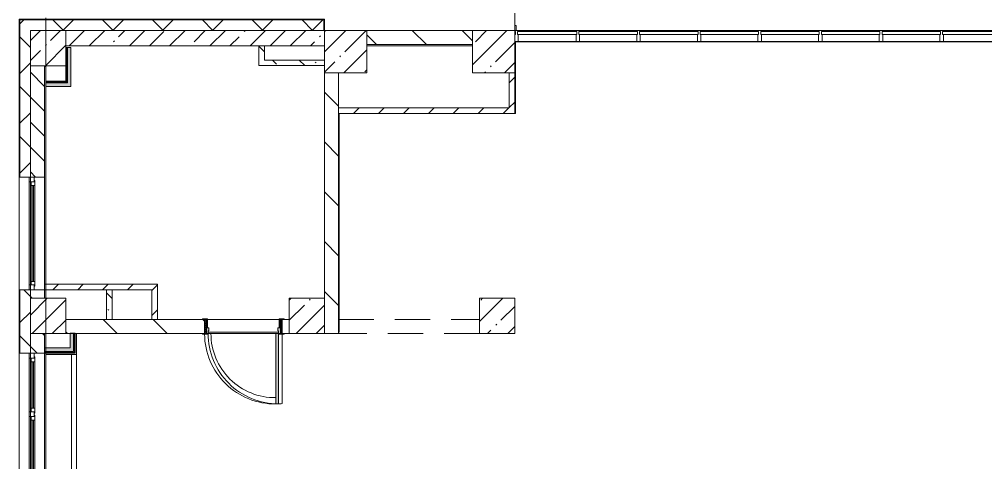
# Model space of a CAD drawing. Header units: millimetres. Extents: x 34897 to 231692, y -8553 to 29000.
# Drawn here: x 104414 to 118122, y 9067 to 15358 of the extents above; entities that cross this region are included whole.
import ezdxf

# ---------------------------------------------------------------- set-up
doc = ezdxf.new("R2010")
doc.units = ezdxf.units.MM
doc.linetypes.add('200_ШТРИХ__ш1_п0_6_', pattern=[800, 500, -300])
for name, color, linetype, lineweight in [('A-DETL-MBND-1', 7, '200_ШТРИХ__ш1_п0_6_', 9), ('A-GLAZ-2', 7, 'Continuous', 5), ('A-GLAZ-CURT-2', 7, 'Continuous', 5), ('A-GLAZ-CWMG-2', 7, 'Continuous', 5), ('A-WALL', 7, 'Continuous', 9), ('A-WALL-3', 7, 'Continuous', 5), ('I-WALL-4', 7, 'Continuous', 5), ('S-COLS-3', 7, 'Continuous', 5), ('Оси', 7, 'Continuous', 9)]:
    doc.layers.add(name, color=color, linetype=linetype, lineweight=lineweight)
for name, color, linetype, lineweight, true_color in [('A-DOOR-1', 7, 'Continuous', 5, 0xaaaaaa), ('A-DOOR-2', 7, 'Continuous', 5, 0xe2e2e2), ('A-DOOR-FRAM-1', 7, 'Continuous', 5, 0xe2e2e2), ('A-DOOR-FRAM-2', 7, 'Continuous', 5, 0xaaaaaa), ('A-FLOR-1', 7, 'Continuous', 5, 0xaaaaaa), ('I-WALL-3', 7, 'Continuous', 9, 0xe7e7e7), ('I-WALL-6', 7, 'Continuous', 5, 0x787878)]:
    doc.layers.add(name, color=color, linetype=linetype, lineweight=lineweight, true_color=true_color)
pattern_1 = [(45, (104681.5, 0), (-285.123, 285.123), []), (45, (104966.64, 0), (-285.123, 285.123), [504.031, -100.806, 16.764, -84.042])]
pattern_2 = [(135, (104681.5, 0), (-353.553, -353.553), [])]
pattern_3 = [(45, (104681.5, 0), (-353.553, 353.553), []), (135, (104681.5, 0), (-353.553, -353.553), [])]
pattern_4 = [(45, (104681.52, 0), (-176.7767, 176.7767), [])]
pattern_5 = [(135, (104681.5, 0), (-377.17, -377.17), [533.4, -88.9, 17.78, -88.9]), (135, (104681.5, 376.94), (-377.17, -377.17), []), (50, (104681.5, 0), (637.645, -55.787), [66.675, -733.425]), (355, (104681.5, 0), (-123.35, 668.7), [53.34, -586.74]), (100.451, (104734.65, -4.65), (514.3, 612.908), [56.665, -623.315]), (46.184, (104681.5, 177.8), (948.776, -147.15), [100.01, -1100.137]), (96.636, (104760.6, 165.5), (830.91, 865.997), [85, -934.973]), (351.184, (104681.5, 177.8), (830.92, 865.99), [80.01, -880.11]), (21, (104770.4, 133.35), (530.65, -357.928), [66.675, -733.425]), (326, (104770.4, 133.35), (216.308, 644.658), [53.34, -586.74]), (71.451, (104814.64, 103.5), (746.96, 286.724), [56.665, -623.315]), (37.5, (104681.52, 0), (10.8105, 295.9426), [16.764, -562.864, 16.764, -578.866, -588.962]), (37.5, (104681.52, 0), (10.8105, 295.9426), [-1175.258, 16.764, -572.198]), (7.5, (104681.52, 0), (233.869, 350.632), [16.764, -322.834, 16.764, -549.529, -224.472]), (7.5, (104681.52, 0), (233.869, 350.632), [-905.891, 16.764, -207.708]), (327.5, (104483.27, 0), (474.568, -20.0513), [16.764, -205.486, 16.764, -676.656, -920.115]), (327.5, (104483.27, 0), (474.568, -20.0513), [-915.67, 16.764, -903.351]), (317.5, (104394.37, 0), (518.452, 88.993), [16.764, -272.161, 16.764, -443.738, -653.415]), (317.5, (104394.37, 0), (518.452, 88.993), [-749.427, 16.764, -636.65])]
pattern_6 = [(45, (104681.5, 0), (-530.33, 530.33), []), (135, (104681.5, 0), (-530.33, -530.33), [])]

# ---------------------------------------------------------------- blocks, each defined once
blk = doc.blocks.new('BSC_Колонна _Прямоугольная - 500х500-V92-2_10_2_птичка')
at = {"layer": 'S-COLS-3'}
h = blk.add_hatch(dxfattribs=at)
h.set_pattern_fill('FP_130', color=256, style=0, pattern_type=2)
h.set_pattern_definition([(45, (-140, -14950), (-285.123, 285.123), []), (45, (145.12, -14950), (-285.123, 285.123), [504.031, -100.806, 16.764, -84.042])])
h.paths.add_polyline_path([(-250, -250), (250, -250), (250, 250), (-250, 250)])
for p, q in [((250, 250), (-250, 250)), ((-250, 250), (-250, -250)), ((250, -250), (250, 250)), ((-250, -250), (250, -250))]:
    blk.add_line(p, q, dxfattribs=at)
blk = doc.blocks.new('110_Дверь_СКБ_1Ст_Внутренняя1 - Д-4к_п__1100x2100h_Артистические EI30-33310874-2_10_2_птичка')
at = {"layer": 'A-DOOR-1'}
h = blk.add_hatch(dxfattribs=at)
h.set_pattern_fill('FP_108', color=256, style=0, pattern_type=2)
h.set_pattern_definition([(135, (1751.41, 164.685), (-14.14214, -14.14214), []), (225, (1751.41, 164.685), (14.14214, -14.14214), [])])
h.paths.add_polyline_path([(537.5, 100), (537.5, -100), (562.5, -100), (562.5, 100)])
at = {"layer": 'A-DOOR-2'}
h = blk.add_hatch(color=256, dxfattribs=at)
h.paths.add_polyline_path([(512.5, 100), (512.5, 60), (502.5, 60), (502.5, 20), (537.5, 20), (537.5, 100)])
h.paths.add_polyline_path([(-487.5, 100), (-512.5, 100), (-512.5, 20), (-477.5, 20), (-477.5, 60), (-487.5, 60)])
at = {"layer": 'A-DOOR-FRAM-1'}
for points in [[(-447.5, 1100), (-487.5, 1100), (-487.5, 100), (-447.5, 100), (-447.5, 935.9)], [(-567.5, 108), (-567.5, 100), (-497.5, 100), (-497.5, 108)], [(-497.5, 20), (-512.5, 20), (-512.5, -100), (-497.5, -100)], [(592.5, 108), (522.5, 108), (522.5, 100), (592.5, 100)], [(537.5, 20), (522.5, 20), (522.5, -100), (537.5, -100)], [(-567.5, -100), (-567.5, -108), (-497.5, -108), (-497.5, -100)], [(522.5, -100), (522.5, -108), (592.5, -108), (592.5, -100)]]:
    blk.add_hatch(color=256, dxfattribs=at).paths.add_polyline_path(points)
at = {"layer": 'A-DOOR-FRAM-2'}
h = blk.add_hatch(dxfattribs=at)
h.set_pattern_fill('FP_109', color=256, style=0, pattern_type=2)
h.set_pattern_definition([(45, (-371.384, 164.685), (-14.1421, 14.1421), []), (135, (-371.384, 164.685), (-14.1421, -14.1421), [])])
h.paths.add_polyline_path([(-512.5, 100), (-537.5, 100), (-537.5, -100), (-512.5, -100)])
at = {"layer": 'A-DOOR-1'}
for p, q in [((-487.5, 1100), (-487.5, 100)), ((-447.5, 1100), (-487.5, 1100)), ((-447.5, 100), (-447.5, 1100)), ((-487.5, 100), (-447.5, 100))]:
    blk.add_line(p, q, dxfattribs=at)
blk.add_arc((-487.5, 100), 1000, 360, 90, dxfattribs=at)
at = {"layer": 'A-DOOR-FRAM-2'}
for p, q in [((-497.5, 108), (-567.5, 108)), ((-567.5, 108), (-567.5, 100)), ((-567.5, 100), (-497.5, 100)), ((-512.5, 100), (-537.5, 100)), ((-537.5, 100), (-537.5, -100)), ((-487.5, 100), (-512.5, 100)), ((-512.5, 100), (-512.5, 20)), ((-512.5, -100), (-512.5, 100)), ((-497.5, 100), (-512.5, 100)), ((-512.5, 100), (-512.5, 99)), ((-512.5, 99), (-497.5, 99)), ((-512.5, 20), (-477.5, 20)), ((-497.5, 20), (-512.5, 20)), ((-512.5, 20), (-512.5, -100)), ((-497.5, 100), (-497.5, 108)), ((-497.5, 99), (-497.5, 100)), ((-497.5, -100), (-497.5, 20)), ((-487.5, 60), (-487.5, 100)), ((-477.5, 60), (-487.5, 60)), ((-477.5, 20), (-477.5, 60)), ((512.5, 60), (502.5, 60)), ((502.5, 60), (502.5, 20)), ((502.5, 20), (537.5, 20)), ((512.5, 100), (512.5, 60)), ((537.5, 100), (512.5, 100)), ((592.5, 108), (522.5, 108)), ((522.5, 108), (522.5, 100)), ((537.5, 100), (522.5, 100)), ((522.5, 100), (522.5, 99)), ((522.5, 100), (592.5, 100)), ((522.5, 99), (537.5, 99)), ((537.5, 20), (522.5, 20)), ((522.5, 20), (522.5, -100)), ((537.5, 20), (537.5, 100)), ((562.5, 100), (537.5, 100)), ((537.5, 100), (537.5, -100)), ((537.5, 99), (537.5, 100)), ((537.5, -100), (537.5, 20)), ((562.5, -100), (562.5, 100)), ((592.5, 100), (592.5, 108)), ((-497.5, -100), (-567.5, -100)), ((-567.5, -100), (-567.5, -108)), ((-567.5, -108), (-497.5, -108)), ((-537.5, -100), (-512.5, -100)), ((-512.5, -100), (-497.5, -100)), ((-497.5, -108), (-497.5, -100)), ((522.5, -100), (537.5, -100)), ((592.5, -100), (522.5, -100)), ((522.5, -100), (522.5, -108)), ((522.5, -108), (592.5, -108)), ((537.5, -100), (562.5, -100)), ((592.5, -108), (592.5, -100))]:
    blk.add_line(p, q, dxfattribs=at)
blk = doc.blocks.new('BSC_Колонна _Прямоугольная - 500х500-22206884-2_10_2_птичка')
at = {"layer": 'S-COLS-3'}
h = blk.add_hatch(dxfattribs=at)
h.set_pattern_fill('FP_188', color=256, style=0, pattern_type=2)
h.set_pattern_definition([(45, (-6510, -11150), (-285.123, 285.123), []), (45, (-6224.88, -11150), (-285.123, 285.123), [504.031, -100.806, 16.764, -84.042])])
h.paths.add_polyline_path([(-250, -250), (250, -250), (250, 250), (-250, 250), (-250, 71)])
for p, q in [((250, 250), (-250, 250)), ((-250, 250), (-250, -250)), ((250, -250), (250, 250)), ((-250, -250), (250, -250))]:
    blk.add_line(p, q, dxfattribs=at)
blk = doc.blocks.new('BSC_Колонна _Прямоугольная - 500х500-V159-2_10_2_птичка')
at = {"layer": 'S-COLS-3'}
h = blk.add_hatch(dxfattribs=at)
h.set_pattern_fill('FP_189', color=256, style=0, pattern_type=2)
h.set_pattern_definition([(45, (-3810, -11150), (-285.123, 285.123), []), (45, (-3524.88, -11150), (-285.123, 285.123), [504.031, -100.806, 16.764, -84.042])])
h.paths.add_polyline_path([(-250, -250), (250, -250), (250, 250), (-250, 250), (-250, 71)])
for p, q in [((250, 250), (-250, 250)), ((-250, 250), (-250, -250)), ((250, -250), (250, 250)), ((-250, -250), (250, -250))]:
    blk.add_line(p, q, dxfattribs=at)
blk = doc.blocks.new('120_Окно_СКБ_1Ст - 120_Окно_СКБ_1Ст_1600х2500_h_ 2-22959204-2_10_2_птичка')
at = {"layer": 'A-GLAZ-2'}
for p, q in [((-800, -127), (-800, -57)), ((-800, -57), (-730, -57)), ((800, -57), (-800, -57)), ((-730, -127), (-800, -127)), ((-800, -127), (-750, -127)), ((-730, -127), (-750, -127)), ((-750, -127), (-750, -137)), ((-750, -137), (750, -137)), ((750, -137), (-750, -137)), ((-730, -57), (-730, -127)), ((730, -87), (-730, -87)), ((-730, -87), (-730, -127)), ((-680, -137), (-680, -87)), ((-680, -107), (680, -107)), ((680, -117), (-680, -117)), ((680, -137), (680, -87)), ((730, -127), (730, -57)), ((730, -57), (800, -57)), ((730, -127), (730, -87)), ((800, -127), (730, -127)), ((750, -127), (730, -127)), ((750, -127), (800, -127)), ((750, -137), (750, -127)), ((800, -57), (800, -127))]:
    blk.add_line(p, q, dxfattribs=at)
blk = doc.blocks.new('120_Окно_СКБ_2Ст - 120_Окно_СКБ_2Ст 2100х2500 _мал створка справа_-22445857-2_10_2_птичка')
at = {"layer": 'A-GLAZ-2'}
for p, q in [((-1050, -127), (-1050, -57)), ((-1050, -57), (-980, -57)), ((1050, -57), (-1050, -57)), ((-980, -127), (-1050, -127)), ((-1050, -127), (-1000, -127)), ((-980, -127), (-1000, -127)), ((-1000, -127), (-1000, -137)), ((-1000, -137), (170, -137)), ((170, -137), (-1000, -137)), ((-980, -57), (-980, -127)), ((150, -87), (-980, -87)), ((-980, -87), (-980, -127)), ((-930, -137), (-930, -87)), ((-930, -107), (100, -107)), ((100, -117), (-930, -117)), ((100, -137), (100, -87)), ((150, -127), (150, -57)), ((150, -57), (220, -57)), ((150, -127), (150, -87)), ((220, -127), (150, -127)), ((170, -127), (150, -127)), ((170, -127), (200, -127)), ((170, -137), (170, -127)), ((220, -127), (200, -127)), ((200, -127), (200, -137)), ((200, -137), (1000, -137)), ((1000, -137), (200, -137)), ((220, -57), (220, -127)), ((980, -87), (220, -87)), ((220, -87), (220, -127)), ((270, -137), (270, -87)), ((270, -107), (930, -107)), ((930, -117), (270, -117)), ((930, -137), (930, -87)), ((980, -127), (980, -57)), ((980, -57), (1050, -57)), ((980, -127), (980, -87)), ((1050, -127), (980, -127)), ((1000, -127), (980, -127)), ((1000, -127), (1050, -127)), ((1000, -137), (1000, -127)), ((1050, -57), (1050, -127))]:
    blk.add_line(p, q, dxfattribs=at)
blk = doc.blocks.new('BSC_Колонна _Прямоугольная - 500х500-V168-2_10_2_птичка')
at = {"layer": 'S-COLS-3'}
h = blk.add_hatch(dxfattribs=at)
h.set_pattern_fill('FP_197', color=256, style=0, pattern_type=2)
h.set_pattern_definition([(45, (-140, -11150), (-285.123, 285.123), []), (45, (145.12, -11150), (-285.123, 285.123), [504.031, -100.806, 16.764, -84.042])])
h.paths.add_polyline_path([(-250, -250), (250, -250), (250, 250), (-250, 250), (-250, 71)])
for p, q in [((250, 250), (-250, 250)), ((-250, 250), (-250, -250)), ((250, -250), (250, 250)), ((-250, -250), (250, -250))]:
    blk.add_line(p, q, dxfattribs=at)
blk = doc.blocks.new('Системная панель - Стекло - 40мм-23997895-2_10_2_птичка')
at = {"layer": 'A-GLAZ-CURT-2'}
for p, q in [((420, 0), (-420, 0)), ((-420, 0), (-420, -40)), ((420, -40), (420, 0)), ((-420, -40), (420, -40))]:
    blk.add_line(p, q, dxfattribs=at)
blk = doc.blocks.new('Прямоугольный импост - Импост структурный с накладкой - 160мм-23771928-2_10_2_птичка')
at = {"layer": 'A-GLAZ-CWMG-2'}
for p, q in [((7630, 15200), (6810, 15200)), ((7630, 15043), (6810, 15043))]:
    blk.add_line(p, q, dxfattribs=at)
blk = doc.blocks.new('Прямоугольный импост - Импост структурный с накладкой - 160мм-23997897-2_10_2_птичка')
at = {"layer": 'A-GLAZ-CWMG-2'}
for p, q in [((0, 140), (-50, 140)), ((-50, 140), (-50, 40)), ((0, 40), (0, 140)), ((-50, 40), (-40, 40)), ((-40, 0), (-50, 0)), ((-50, 0), (-50, -17)), ((-40, 40), (-40, 0)), ((-10, 0), (-10, 40)), ((-10, 40), (0, 40)), ((0, 0), (-10, 0)), ((0, -17), (0, 0)), ((-50, -17), (0, -17))]:
    blk.add_line(p, q, dxfattribs=at)
blk = doc.blocks.new('Системная панель - Стекло - 40мм-23997898-2_10_2_птичка')
at = {"layer": 'A-GLAZ-CURT-2'}
h = blk.add_hatch(dxfattribs=at)
h.set_pattern_fill('FP_201', color=256, style=0, pattern_type=2)
h.set_pattern_definition([(45, (-13750.1, -14683), (-1414.21, 1414.21), [1000, -3000]), (45, (-14750.1, -15183), (-1414.21, 1414.21), [3000, -1000]), (45, (-12750.1, -15683), (-1414.21, 1414.21), [1000, -3000])])
h.paths.add_polyline_path([(420, -40), (420, 0), (-420, 0), (-420, -40)])
for p, q in [((420, 0), (-420, 0)), ((-420, 0), (-420, -40)), ((-420, -40), (420, -40)), ((420, -40), (420, 0))]:
    blk.add_line(p, q, dxfattribs=at)
blk = doc.blocks.new('Прямоугольный импост - Импост структурный с накладкой - 160мм-23771920-2_10_2_птичка')
at = {"layer": 'A-GLAZ-CWMG-2'}
for p, q in [((13660, 15200), (12840, 15200)), ((13660, 15043), (12840, 15043))]:
    blk.add_line(p, q, dxfattribs=at)
blk = doc.blocks.new('Прямоугольный импост - Импост структурный с накладкой - 160мм-23997894-2_10_2_птичка')
at = {"layer": 'A-GLAZ-CWMG-2'}
for p, q in [((-25, 40), (-25, 140)), ((-25, 140), (25, 140)), ((25, 140), (25, 40)), ((-15, 40), (-25, 40)), ((-25, -17), (-25, 0)), ((-25, 0), (-15, 0)), ((-15, 0), (-15, 40)), ((15, 40), (15, 0)), ((25, 40), (15, 40)), ((15, 0), (25, 0)), ((25, 0), (25, -17)), ((25, -17), (-25, -17))]:
    blk.add_line(p, q, dxfattribs=at)
blk = doc.blocks.new('Системная панель - Стекло - 40мм-23997899-2_10_2_птичка')
at = {"layer": 'A-GLAZ-CURT-2'}
for p, q in [((415, 0), (-415, 0)), ((-415, 0), (-415, -40)), ((415, -40), (415, 0)), ((-415, -40), (415, -40))]:
    blk.add_line(p, q, dxfattribs=at)
blk = doc.blocks.new('Прямоугольный импост - Импост структурный с накладкой - 160мм-23771909-2_10_2_птичка')
at = {"layer": 'A-GLAZ-CWMG-2'}
for p, q in [((11930, 15200), (11120, 15200)), ((11930, 15043), (11120, 15043))]:
    blk.add_line(p, q, dxfattribs=at)
blk = doc.blocks.new('Системная панель - Стекло - 40мм-V175-2_10_2_птичка')
at = {"layer": 'A-GLAZ-CURT-2'}
for p, q in [((415, 0), (-415, 0)), ((-415, 0), (-415, -40)), ((415, -40), (415, 0)), ((-415, -40), (415, -40))]:
    blk.add_line(p, q, dxfattribs=at)
blk = doc.blocks.new('Системная панель - Стекло - 40мм-V176-2_10_2_птичка')
at = {"layer": 'A-GLAZ-CURT-2'}
for p, q in [((415, 0), (-415, 0)), ((-415, 0), (-415, -40)), ((415, -40), (415, 0)), ((-415, -40), (415, -40))]:
    blk.add_line(p, q, dxfattribs=at)
blk = doc.blocks.new('Системная панель - Стекло - 40мм-V177-2_10_2_птичка')
at = {"layer": 'A-GLAZ-CURT-2'}
h = blk.add_hatch(dxfattribs=at)
h.set_pattern_fill('FP_203', color=256, style=0, pattern_type=2)
h.set_pattern_definition([(45, (-8585, -14683), (-1414.21, 1414.21), [1000, -3000]), (45, (-9585, -15183), (-1414.21, 1414.21), [3000, -1000]), (45, (-7585, -15683), (-1414.21, 1414.21), [1000, -3000])])
h.paths.add_polyline_path([(415, -40), (415, 0), (-415, 0), (-415, -40), (47, -40)])
for p, q in [((415, 0), (-415, 0)), ((-415, 0), (-415, -40)), ((415, -40), (415, 0)), ((-415, -40), (415, -40))]:
    blk.add_line(p, q, dxfattribs=at)
blk = doc.blocks.new('Системная панель - Стекло - 40мм-V178-2_10_2_птичка')
at = {"layer": 'A-GLAZ-CURT-2'}
for p, q in [((415, 0), (-415, 0)), ((-415, 0), (-415, -40)), ((415, -40), (415, 0)), ((-415, -40), (415, -40))]:
    blk.add_line(p, q, dxfattribs=at)
blk = doc.blocks.new('Системная панель - Стекло - 40мм-V179-2_10_2_птичка')
at = {"layer": 'A-GLAZ-CURT-2'}
for p, q in [((415, 0), (-415, 0)), ((-415, 0), (-415, -40)), ((415, -40), (415, 0)), ((-415, -40), (415, -40))]:
    blk.add_line(p, q, dxfattribs=at)
blk = doc.blocks.new('Зашивка приборов отопления42 - Зашивка приборов отопления-33374801-2_10_2_птичка')
at = {"layer": 'A-WALL-3'}
for p, q in [((37472, 23439), (35372, 23439)), ((37472, 23079), (37472, 23439)), ((35372, 23079), (37472, 23079)), ((37472, 23079), (35372, 23079)), ((37472, 23004), (37472, 23079)), ((35372, 23004), (37472, 23004))]:
    blk.add_line(p, q, dxfattribs=at)

msp = doc.modelspace()

# ---------------------------------------------------------------- hatches: boundary and pattern name
at = {"layer": 'A-WALL-3'}
h = msp.add_hatch(dxfattribs=at)
h.set_pattern_fill('FP_93', color=256, style=0, pattern_type=2)
h.set_pattern_definition(pattern_3)
h.paths.add_polyline_path([(104571.5, -100), (104571.5, 5220), (104421.5, 5220), (104421.5, -100)])
h.paths.add_polyline_path([(104421.5, 7320), (104571.5, 7320), (104571.5, 8520), (104421.5, 8520), (104421.5, 7750.3)])
h.paths.add_polyline_path([(104465.8, 10620), (104571.5, 10620), (104571.5, 11520), (104421.5, 11520), (104421.5, 10620)])
h.paths.add_polyline_path([(104571.5, 13120), (104571.5, 15350), (104421.5, 15350), (104421.5, 13120)])
h = msp.add_hatch(dxfattribs=at)
h.set_pattern_fill('FP_93', color=256, style=0, pattern_type=2)
h.set_pattern_definition(pattern_3)
h.paths.add_polyline_path([(108733.5, 15200), (108733.5, 15350), (104571.5, 15350), (104571.5, 15200), (108175.9, 15200)])
h = msp.add_hatch(dxfattribs=at)
h.set_pattern_fill('FP_103', color=256, style=0, pattern_type=2)
h.set_pattern_definition([(135, (104681.52, 0), (-176.7767, -176.7767), [])])
h.paths.add_polyline_path([(104771.5, 7900), (104771.5, 8520), (104571.5, 8520), (104571.5, 7900)])
h.paths.add_polyline_path([(104571.5, 10620), (104771.5, 10620), (104771.5, 10900), (104571.5, 10900), (104571.5, 10642.6)])
h.paths.add_polyline_path([(104571.5, 11400), (104771.5, 11400), (104771.5, 11520), (104571.5, 11520)])
h.paths.add_polyline_path([(104771.5, 13120), (104771.5, 14700), (104571.5, 14700), (104571.5, 13120)])
at = {"layer": 'I-WALL-3'}
for points in [[(105146.5, 14405), (105146.5, 14960), (105096.5, 14960), (105096.5, 14405)], [(105096.5, 14405), (105096.5, 14455), (104791.5, 14455), (104791.5, 14405), (105071.5, 14405)], [(105182.5, 10695), (105182.5, 10905), (105132.5, 10905), (105132.5, 10695)], [(104771.5, 10645), (105182.5, 10645), (105182.5, 10695), (104771.5, 10695)]]:
    msp.add_hatch(color=256, dxfattribs=at).paths.add_polyline_path(points)
at = {"layer": 'I-WALL-4'}
h = msp.add_hatch(dxfattribs=at)
h.set_pattern_fill('FP_101', color=256, style=0, pattern_type=2)
h.set_pattern_definition(pattern_1)
h.paths.add_polyline_path([(107248.4, 14980), (108741.5, 14980), (108741.5, 15200), (105071.5, 15200), (105071.5, 14980), (105393.3, 14980)])
h = msp.add_hatch(dxfattribs=at)
h.set_pattern_fill('FP_104', color=256, style=0, pattern_type=2)
h.set_pattern_definition(pattern_2)
h.paths.add_polyline_path([(110841.5, 15000), (110841.5, 15200), (109341.5, 15200), (109341.5, 15000), (110030.9, 15000)])
h = msp.add_hatch(dxfattribs=at)
h.set_pattern_fill('FP_104', color=256, style=0, pattern_type=2)
h.set_pattern_definition(pattern_2)
h.paths.add_polyline_path([(108941.5, 10900), (108941.5, 14600), (108741.5, 14600), (108741.5, 10900)])
h = msp.add_hatch(dxfattribs=at)
h.set_pattern_fill('FP_105', color=256, style=0, pattern_type=2)
h.set_pattern_definition(pattern_4)
h.paths.add_polyline_path([(111441.5, 14100), (111441.5, 14600), (111361.5, 14600), (111361.5, 14100)])
h = msp.add_hatch(dxfattribs=at)
h.set_pattern_fill('FP_205', color=256, style=0, pattern_type=2)
h.set_pattern_definition(pattern_6)
h.paths.add_polyline_path([(104791.5, 14467.5), (105071.5, 14467.5), (105071.5, 14480), (104791.5, 14480)])
h = msp.add_hatch(dxfattribs=at)
h.set_pattern_fill('FP_205', color=256, style=0, pattern_type=2)
h.set_pattern_definition(pattern_6)
h.paths.add_polyline_path([(104791.5, 14455), (105084, 14455), (105084, 14467.5), (104791.5, 14467.5)])
h = msp.add_hatch(dxfattribs=at)
h.set_pattern_fill('FP_105', color=256, style=0, pattern_type=2)
h.set_pattern_definition(pattern_4)
h.paths.add_polyline_path([(111441.5, 14020), (111441.5, 14100), (108941.5, 14100), (108941.5, 14020), (110958.5, 14020)])
h = msp.add_hatch(dxfattribs=at)
h.set_pattern_fill('FP_105', color=256, style=0, pattern_type=2)
h.set_pattern_definition(pattern_4)
h.paths.add_polyline_path([(106371.5, 11520), (106371.5, 11600), (104771.5, 11600), (104771.5, 11520), (106291.5, 11520)])
h = msp.add_hatch(dxfattribs=at)
h.set_pattern_fill('FP_105', color=256, style=0, pattern_type=2)
h.set_pattern_definition(pattern_4)
h.paths.add_polyline_path([(106371.5, 11100), (106371.5, 11520), (106291.5, 11520), (106291.5, 11100)])
h = msp.add_hatch(dxfattribs=at)
h.set_pattern_fill('FP_104', color=256, style=0, pattern_type=2)
h.set_pattern_definition(pattern_2)
h.paths.add_polyline_path([(105393.3, 10900), (107041.5, 10900), (107041.5, 11100), (105071.5, 11100), (105071.5, 10900)])
h.paths.add_polyline_path([(108241.5, 10900), (108241.5, 11100), (108141.5, 11100), (108141.5, 10900), (108171.5, 10900)])
at = {"layer": 'I-WALL-6'}
h = msp.add_hatch(dxfattribs=at)
h.set_pattern_fill('FP_114', color=256, style=0, pattern_type=2)
h.set_pattern_definition(pattern_5)
h.paths.add_polyline_path([(107891.5, 14700.7), (107891.5, 14980), (107811.5, 14980), (107811.5, 14700.7)])
h = msp.add_hatch(dxfattribs=at)
h.set_pattern_fill('FP_114', color=256, style=0, pattern_type=2)
h.set_pattern_definition(pattern_5)
h.paths.add_polyline_path([(107891.5, 14700.7), (108741.5, 14700.7), (108741.5, 14780.7), (107891.5, 14780.7)])
h = msp.add_hatch(dxfattribs=at)
h.set_pattern_fill('FP_114', color=256, style=0, pattern_type=2)
h.set_pattern_definition(pattern_5)
h.paths.add_polyline_path([(105731.5, 11100), (105731.5, 11520), (105651.5, 11520), (105651.5, 11100)])
at = {"layer": 'S-COLS-3'}
h = msp.add_hatch(dxfattribs=at)
h.set_pattern_fill('FP_101', color=256, style=0, pattern_type=2)
h.set_pattern_definition(pattern_1)
h.paths.add_polyline_path([(109341.5, 14600), (109341.5, 15200), (108741.5, 15200), (108741.5, 14600), (109103.4, 14600)])
h = msp.add_hatch(dxfattribs=at)
h.set_pattern_fill('FP_101', color=256, style=0, pattern_type=2)
h.set_pattern_definition(pattern_1)
h.paths.add_polyline_path([(111441.5, 14600), (111441.5, 15200), (110841.5, 15200), (110841.5, 14600), (110958.5, 14600)])

# ---------------------------------------------------------------- linework, layer by layer
at = {"layer": 'A-DETL-MBND-1'}
for p, q in [((111441.5, 15270), (111461.5, 15270)), ((111461.5, 15200), (111461.5, 15270)), ((108941.5, 11100), (110941.5, 11100)), ((110941.5, 10900), (108941.5, 10900))]:
    msp.add_line(p, q, dxfattribs=at)
at = {"layer": 'A-FLOR-1'}
for p, q in [((111441.5, 15200), (111441.5, 20770)), ((110841.5, 14980), (109341.5, 14980)), ((118391.5, 15040), (111451.5, 15040)), ((111451.5, 15040), (111451.5, 14020)), ((108951.5, 14020), (108951.5, 10920)), ((111451.5, 14020), (111441.5, 14020)), ((105226.5, 10900), (105226.5, 10600)), ((107131.5, 10899), (107081.5, 10899)), ((108091.5, 10920), (107091.5, 10920)), ((108141.5, 9905), (108141.5, 10892)), ((108951.5, 10920), (108941.5, 10920))]:
    msp.add_line(p, q, dxfattribs=at)
for radius, start, end in [(1000, 180.45922, 270.57477), (910, 180.06296, 270.62964), (1000, 272.87006, 275.73917)]:
    msp.add_arc((108041.5, 10900), radius, start, end, dxfattribs=at)
at = {"layer": 'A-WALL'}
for p, q in [((104571.5, 15358), (104418.5, 15358)), ((108736.5, 15353), (104418.5, 15353)), ((104418.5, 15353), (104418.5, 13120)), ((108733.5, 15350), (104421.5, 15350)), ((104421.5, 15350), (104421.5, 13120)), ((108733.5, 15200), (108733.5, 15350)), ((108736.5, 15200), (108736.5, 15353)), ((105084, 14467.5), (105084, 14960)), ((105096.5, 14455), (105096.5, 14960)), ((107891.5, 14980), (107811.5, 14980)), ((104571.5, 14700), (104571.5, 13120)), ((104791.5, 14467.5), (105084, 14467.5)), ((104791.5, 14455), (105096.5, 14455)), ((108941.5, 14100), (108941.5, 14020)), ((104418.5, 11520), (104418.5, 10620)), ((104421.5, 11520), (104421.5, 10620)), ((104571.5, 11520), (104571.5, 11400)), ((105731.5, 11520), (105651.5, 11520)), ((105651.5, 11100), (105731.5, 11100)), ((106291.5, 11100), (106371.5, 11100)), ((104571.5, 10900), (104571.5, 10620)), ((105182.5, 10905), (105182.5, 10645)), ((105195, 10905), (105195, 10632.5)), ((105182.5, 10645), (104771.5, 10645)), ((105195, 10632.5), (104771.5, 10632.5))]:
    msp.add_line(p, q, dxfattribs=at)
at = {"layer": 'A-WALL-3'}
for p, q in [((108741.5, 15358), (104413.5, 15358)), ((104413.5, 15358), (104413.5, -258)), ((108741.5, 15200), (108741.5, 15358)), ((104771.5, 11600), (104771.5, 14700)), ((104413.5, 13120), (104771.5, 13120)), ((104771.5, 11520), (104413.5, 11520)), ((104771.5, 11400), (104771.5, 11520)), ((104771.5, 10900), (104771.5, 8500)), ((104413.5, 10620), (104771.5, 10620))]:
    msp.add_line(p, q, dxfattribs=at)
at = {"layer": 'I-WALL-4'}
for p, q in [((108741.5, 15200), (105071.5, 15200)), ((108741.5, 14980), (108741.5, 15200)), ((110841.5, 15200), (109341.5, 15200)), ((109341.5, 15200), (109341.5, 15000)), ((110841.5, 15000), (110841.5, 15200)), ((105071.5, 14980), (107811.5, 14980)), ((105146.5, 14960), (105071.5, 14960)), ((105146.5, 14405), (105146.5, 14960)), ((107811.5, 14980), (107811.5, 14700.7)), ((107891.5, 14980), (108741.5, 14980)), ((107891.5, 14780.7), (107891.5, 14980)), ((109341.5, 15000), (110841.5, 15000)), ((104791.5, 14690), (104771.5, 14690)), ((104791.5, 14690), (104791.5, 11600)), ((105071.5, 14700), (105071.5, 14480)), ((107811.5, 14700.7), (108741.5, 14700.7)), ((108741.5, 14780.7), (107891.5, 14780.7)), ((108741.5, 14700.7), (108741.5, 14780.7)), ((108741.5, 14600), (108741.5, 11400)), ((108941.5, 14600), (108741.5, 14600)), ((108941.5, 14100), (108941.5, 14600)), ((111441.5, 14600), (111361.5, 14600)), ((111361.5, 14600), (111361.5, 14100)), ((111441.5, 14020), (111441.5, 14600)), ((105071.5, 14480), (104791.5, 14480)), ((104791.5, 14405), (105146.5, 14405)), ((111361.5, 14100), (108941.5, 14100)), ((108941.5, 10900), (108941.5, 14020)), ((108941.5, 14020), (111441.5, 14020)), ((104571.5, 11520), (104571.5, 13120)), ((106371.5, 11600), (104771.5, 11600)), ((104771.5, 11600), (104771.5, 11520)), ((104771.5, 11520), (105651.5, 11520)), ((104791.5, 11520), (104791.5, 11400)), ((105651.5, 11520), (105651.5, 11100)), ((105731.5, 11520), (106291.5, 11520)), ((105731.5, 11100), (105731.5, 11520)), ((106291.5, 11520), (106291.5, 11100)), ((106371.5, 11100), (106371.5, 11600)), ((105651.5, 11100), (105071.5, 11100)), ((106291.5, 11100), (105731.5, 11100)), ((107011.5, 11100), (106371.5, 11100)), ((107081.5, 11100), (108101.5, 11100)), ((108241.5, 11100), (108171.5, 11100)), ((104791.5, 10900), (104791.5, 10695)), ((105071.5, 10900), (107011.5, 10900)), ((105207.5, 10905), (105132.5, 10905)), ((105132.5, 10905), (105132.5, 10695)), ((105207.5, 10620), (105207.5, 10905)), ((108051.5, 10900), (107091.5, 10900)), ((108171.5, 10900), (108241.5, 10900)), ((108741.5, 10900), (108941.5, 10900)), ((105132.5, 10695), (104771.5, 10695)), ((104571.5, 8520), (104571.5, 10620)), ((104771.5, 10620), (105207.5, 10620)), ((104791.5, 10620), (104791.5, 8500))]:
    msp.add_line(p, q, dxfattribs=at)
at = {"layer": 'S-COLS-3'}
for p, q in [((109341.5, 15200), (108741.5, 15200)), ((108741.5, 15200), (108741.5, 14600)), ((109341.5, 15000), (109341.5, 15200)), ((111441.5, 15200), (110841.5, 15200)), ((110841.5, 15200), (110841.5, 14600)), ((111441.5, 14600), (111441.5, 15200)), ((109341.5, 14600), (109341.5, 15000)), ((108741.5, 14600), (108941.5, 14600)), ((108941.5, 14600), (109341.5, 14600)), ((110841.5, 14600), (111441.5, 14600))]:
    msp.add_line(p, q, dxfattribs=at)
at = {"layer": 'Оси'}
msp.add_line((104791.5, 5439), (104791.5, 15380), dxfattribs=at)

# ---------------------------------------------------------------- block references
at = {"layer": 'A-DOOR-1', "rotation": 180}
msp.add_blockref('110_Дверь_СКБ_1Ст_Внутренняя1 - Д-4к_п__1100x2100h_Артистические EI30-33310874-2_10_2_птичка', (107604, 11000), dxfattribs=at)
at = {"layer": 'A-GLAZ-2', "rotation": 89.99999999999993}
for name, p in [('120_Окно_СКБ_1Ст - 120_Окно_СКБ_1Ст_1600х2500_h_ 2-22959204-2_10_2_птичка', (104496.5, 12320)), ('120_Окно_СКБ_2Ст - 120_Окно_СКБ_2Ст 2100х2500 _мал створка справа_-22445857-2_10_2_птичка', (104496.5, 9570))]:
    msp.add_blockref(name, p, dxfattribs=at)
at = {"layer": 'A-GLAZ-CURT-2'}
for name, p in [('Системная панель - Стекло - 40мм-23997895-2_10_2_птичка', (111901.5, 15183)), ('Системная панель - Стекло - 40мм-V177-2_10_2_птичка', (112766.5, 15183)), ('Системная панель - Стекло - 40мм-V175-2_10_2_птичка', (113626.5, 15183)), ('Системная панель - Стекло - 40мм-V176-2_10_2_птичка', (114486.5, 15183)), ('Системная панель - Стекло - 40мм-V179-2_10_2_птичка', (115346.5, 15183)), ('Системная панель - Стекло - 40мм-23997899-2_10_2_птичка', (116206.5, 15183)), ('Системная панель - Стекло - 40мм-V178-2_10_2_птичка', (117066.5, 15183)), ('Системная панель - Стекло - 40мм-23997898-2_10_2_птичка', (117931.6, 15183))]:
    msp.add_blockref(name, p, dxfattribs=at)
at = {"layer": 'A-GLAZ-CWMG-2', "rotation": 180}
msp.add_blockref('Прямоугольный импост - Импост структурный с накладкой - 160мм-23997897-2_10_2_птичка', (111441.5, 15183), dxfattribs=at)
at = {"layer": 'A-GLAZ-CWMG-2'}
for name, p in [('Прямоугольный импост - Импост структурный с накладкой - 160мм-23771928-2_10_2_птичка', (104681.5, 0)), ('Прямоугольный импост - Импост структурный с накладкой - 160мм-23771909-2_10_2_птичка', (101241.5, 0)), ('Прямоугольный импост - Импост структурный с накладкой - 160мм-23771909-2_10_2_птичка', (102101.5, 0)), ('Прямоугольный импост - Импост структурный с накладкой - 160мм-23771909-2_10_2_птичка', (102961.5, 0)), ('Прямоугольный импост - Импост структурный с накладкой - 160мм-23771909-2_10_2_птичка', (103821.5, 0)), ('Прямоугольный импост - Импост структурный с накладкой - 160мм-23771909-2_10_2_птичка', (104681.5, 0)), ('Прямоугольный импост - Импост структурный с накладкой - 160мм-23771909-2_10_2_птичка', (105541.5, 0)), ('Прямоугольный импост - Импост структурный с накладкой - 160мм-23771920-2_10_2_птичка', (104681.5, 0))]:
    msp.add_blockref(name, p, dxfattribs=at)
at = {"layer": 'A-GLAZ-CWMG-2', "extrusion": (0, 0, -1), "rotation": 180}
for p in [(-112336.5, 15183), (-113196.5, 15183), (-114056.5, 15183), (-114916.5, 15183), (-115776.5, 15183), (-116636.5, 15183), (-117496.5, 15183)]:
    msp.add_blockref('Прямоугольный импост - Импост структурный с накладкой - 160мм-23997894-2_10_2_птичка', p, dxfattribs=at)
at = {"layer": 'A-WALL-3', "rotation": 90.0000000000001}
msp.add_blockref('Зашивка приборов отопления42 - Зашивка приборов отопления-33374801-2_10_2_птичка', (128230.5, -26871.9), dxfattribs=at)
at = {"layer": 'S-COLS-3'}
for name, p in [('BSC_Колонна _Прямоугольная - 500х500-V92-2_10_2_птичка', (104821.5, 14950)), ('BSC_Колонна _Прямоугольная - 500х500-V168-2_10_2_птичка', (104821.5, 11150)), ('BSC_Колонна _Прямоугольная - 500х500-V159-2_10_2_птичка', (108491.5, 11150)), ('BSC_Колонна _Прямоугольная - 500х500-22206884-2_10_2_птичка', (111191.5, 11150))]:
    msp.add_blockref(name, p, dxfattribs=at)

doc.saveas('drawing.dxf')
